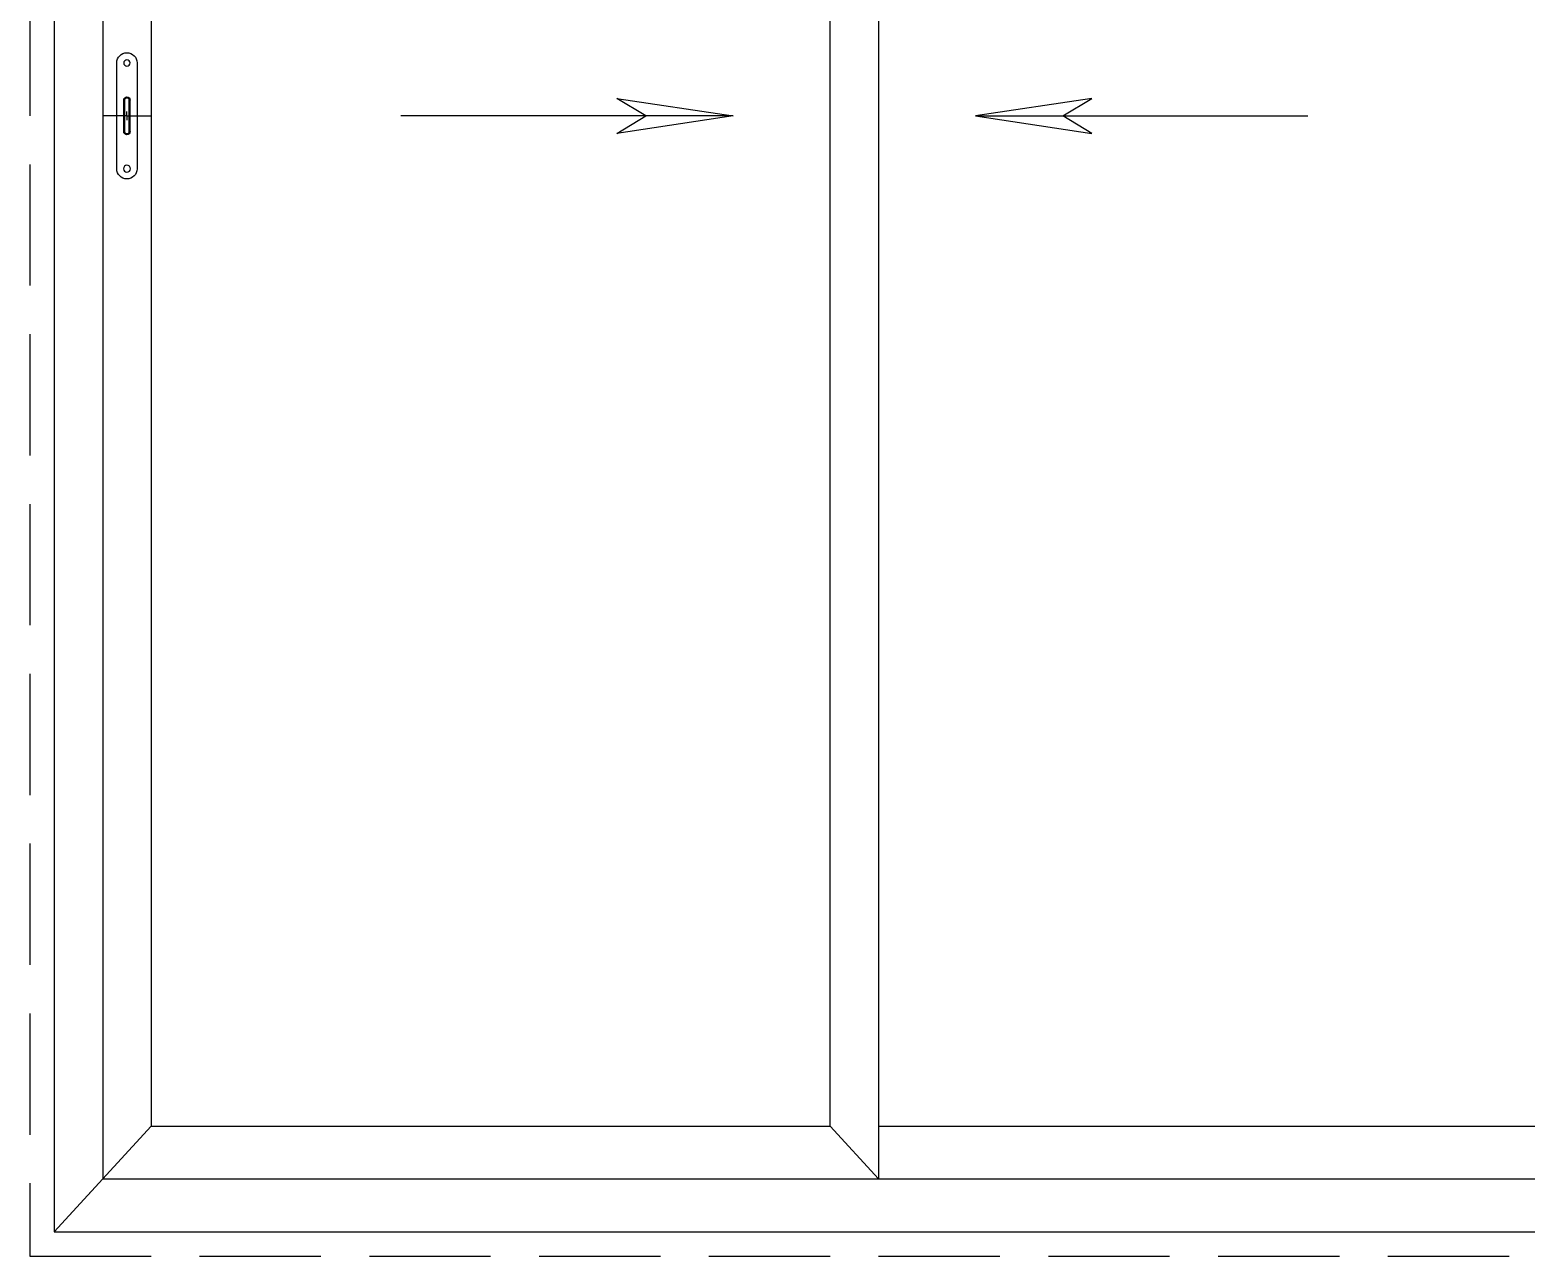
# Model space of a CAD drawing. Header units: millimetres. Extents: x 0 to 3250, y 0 to 2350.
# Drawn here: x 0 to 1542, y 0 to 1264 of the extents above; entities that cross this region are included whole.
import ezdxf

# ---------------------------------------------------------------- set-up
doc = ezdxf.new("R2010")
doc.units = ezdxf.units.MM
doc.linetypes.add('DASH', pattern=[0.35, 0.25, -0.1])
for name, color, linetype in [('Sunac_Gridline_Glass', 134, 'Continuous'), ('Sunac_Hardware', 13, 'Continuous'), ('Sunac_Wall', 2, 'DASH')]:
    doc.layers.add(name, color=color, linetype=linetype)

# ---------------------------------------------------------------- blocks, each defined once
blk = doc.blocks.new('GS')
at = {"layer": 'Sunac_Hardware', "ltscale": 0.05}
for p, q in [((-28.3, -16.3), (-28.3, 16.3)), ((-27.3, -16.3), (-27.3, 16.3)), ((-22.7, -16.3), (-22.7, 16.3)), ((-21.7, -16.3), (-21.7, 16.3)), ((-25, 0), (-50, 0)), ((-25, 0), (-25, 4.6)), ((-25, 0), (0, 0)), ((-25, 0), (-25, -4.6))]:
    blk.add_line(p, q, dxfattribs=at)
for points in [[(-35.5, 54.5), (-35.5, -54.5)], [(-14.5, -54.5), (-14.5, 54.5)]]:
    blk.add_lwpolyline(points, dxfattribs=at)
for centre, radius in [((-25, 54.5), 3.27), ((-25, -54.5), 3.56)]:
    blk.add_circle(centre, radius, dxfattribs=at)
for centre, radius, start, end in [((-25, 54.5), 10.5, 0, 180), ((-25, 16.3), 3.27, 0, 180), ((-25, 16.3), 2.27, 0, 180), ((-25, -16.3), 3.27, 180, 0), ((-25, -16.3), 2.27, 180, 0), ((-25, -54.5), 10.5, 180, 0)]:
    blk.add_arc(centre, radius, start, end, dxfattribs=at)
blk = doc.blocks.new('RCArray13')
at = {"layer": 'Sunac_Gridline_Glass'}
for points in [[(-222.6, 18), (-342.6, 0), (-222.6, -18.3), (-252.7, 0), (-222.6, 18)], [(-342.6, 0), (0, 0)]]:
    blk.add_lwpolyline(points, dxfattribs=at)
blk = doc.blocks.new('rcarray14')
at = {"layer": 'Sunac_Gridline_Glass'}
for points in [[(222.6, 18), (342.6, 0), (222.6, -18.3), (252.7, 0), (222.6, 18)], [(342.6, 0), (0, 0)]]:
    blk.add_lwpolyline(points, dxfattribs=at)

msp = doc.modelspace()

# ---------------------------------------------------------------- linework, layer by layer
at = {"layer": 'Sunac_Gridline_Glass', "ltscale": 500}
for p, q in [((875, 2270.577), (875, 79.423)), ((25, 25), (125, 133.846)), ((825, 133.846), (875, 79.423)), ((75, 79.423), (25, 25))]:
    msp.add_line(p, q, dxfattribs=at)
for points in [[(3225, 2325), (25, 2325), (25, 25), (3225, 25)], [(3175, 2270.577), (75, 2270.577), (75, 79.423), (3175, 79.423)], [(825, 2216.154), (125, 2216.154), (125, 133.846), (825, 133.846)], [(1575, 2216.154), (875, 2216.154), (875, 133.846), (1575, 133.846)]]:
    msp.add_lwpolyline(points, close=True, dxfattribs=at)
at = {"layer": 'Sunac_Wall', "lineweight": -3, "ltscale": 500}
msp.add_lwpolyline([(3250, 2350), (0, 2350), (0, 0), (3250, 0)], close=True, dxfattribs=at)

# ---------------------------------------------------------------- block references
for name, p in [('rcarray14', (382.432, 1175)), ('RCArray13', (1317.568, 1175))]:
    msp.add_blockref(name, p)
at = {"layer": 'Sunac_Hardware', "extrusion": (0, 0, -1), "zscale": -1}
msp.add_blockref('GS', (-75, 1175), dxfattribs=at)

doc.saveas('drawing.dxf')
